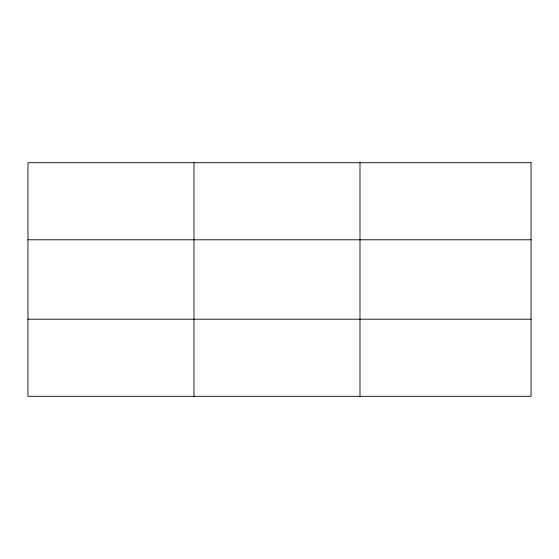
<?xml version="1.0" encoding="UTF-8"?>
<svg xmlns="http://www.w3.org/2000/svg" width="559" height="559" viewBox="0 0 559 559"><rect width="100%" height="100%" fill="white"/><g stroke="black" fill="none" stroke-linecap="round" stroke-linejoin="round"><path stroke-width="0.84" d="M193.973 162.69L193.973 396.31M359.996 162.69L359.996 396.31M27.95 239.783L531.05 239.783M27.95 319.217L531.05 319.217M531.05 162.69L531.05 396.31L27.95 396.31L27.95 162.69L531.05 162.69"/></g></svg>
